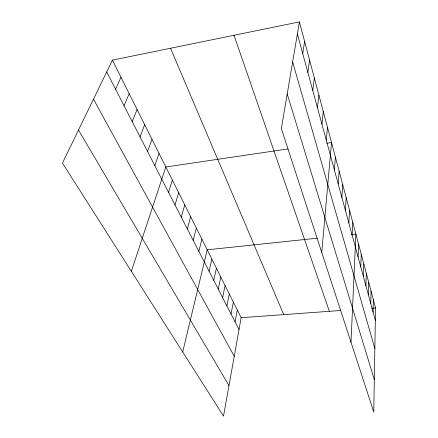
<?xml version="1.0" encoding="UTF-8"?>
<svg xmlns="http://www.w3.org/2000/svg" width="438" height="438" viewBox="0 0 438 438"><rect width="100%" height="100%" fill="white"/><g stroke="black" fill="none" stroke-linecap="round" stroke-linejoin="round"><path stroke-width="0.66" d="M299.422 21.9L375.552 307.974L373.767 412.059L281.355 128.608L299.422 21.9L112.435 60.137L62.448 163.073L223.511 416.1L241.141 317.709L112.435 60.137M373.083 312.141L373.335 299.641M370.762 303.616L371.052 291.073M368.374 294.845L368.708 282.264M365.922 285.817L366.294 273.192M363.387 276.515L363.808 263.851M360.781 266.928L361.251 254.232M358.087 257.046L358.613 244.322M351.002 342.226L355.891 234.1L351.325 234.582M352.136 235.162L352.776 222.389M348.834 223.046L349.546 210.256M345.418 210.486L346.201 197.686M341.87 197.456L342.735 184.655M338.191 183.922L339.132 171.132M334.364 169.862L335.399 157.094M321.738 252.474L331.517 142.503L326.852 143.193M326.244 140.034L327.482 127.332M321.93 124.189L323.277 111.548M317.435 107.671L318.902 95.106M312.748 90.442L314.342 77.964M307.848 72.451L309.584 60.088M302.735 53.644L304.618 41.413M235.086 321.892L237.292 310.005M231.045 314.03L233.339 302.094M226.889 305.943L229.277 293.964M222.624 297.637L225.105 285.62M218.239 289.096L220.818 277.04M213.722 280.309L216.41 268.22M209.079 271.27L211.877 259.148M182.706 351.999L207.212 249.813L317.183 238.19M198.83 251.319L201.88 239.137M193.174 240.314L196.366 228.11M187.327 228.932L190.672 216.706M181.277 217.149L184.781 204.913M175.014 204.951L178.682 192.709M168.52 192.309L172.364 180.073M131.362 271.336L165.821 166.977L288.089 148.92M154.8 165.608L159.038 153.404M147.551 151.488L151.997 139.317M140.018 136.82L144.693 124.693M132.183 121.572L137.099 109.495M124.031 105.706L129.205 93.694M115.539 89.177L120.987 77.258M241.141 317.709L340.742 310.493M371.643 308.259L375.552 307.974M78.506 130.009L228.97 385.632M93.48 99.174L234.231 356.269M106.691 71.952L239.022 329.557M170.541 48.251L283.715 314.626M234.007 35.275L329.376 311.319M287.224 93.94L374.32 379.664M292.644 61.944L374.857 348.582M297.38 33.972L375.339 320.424"/></g></svg>
